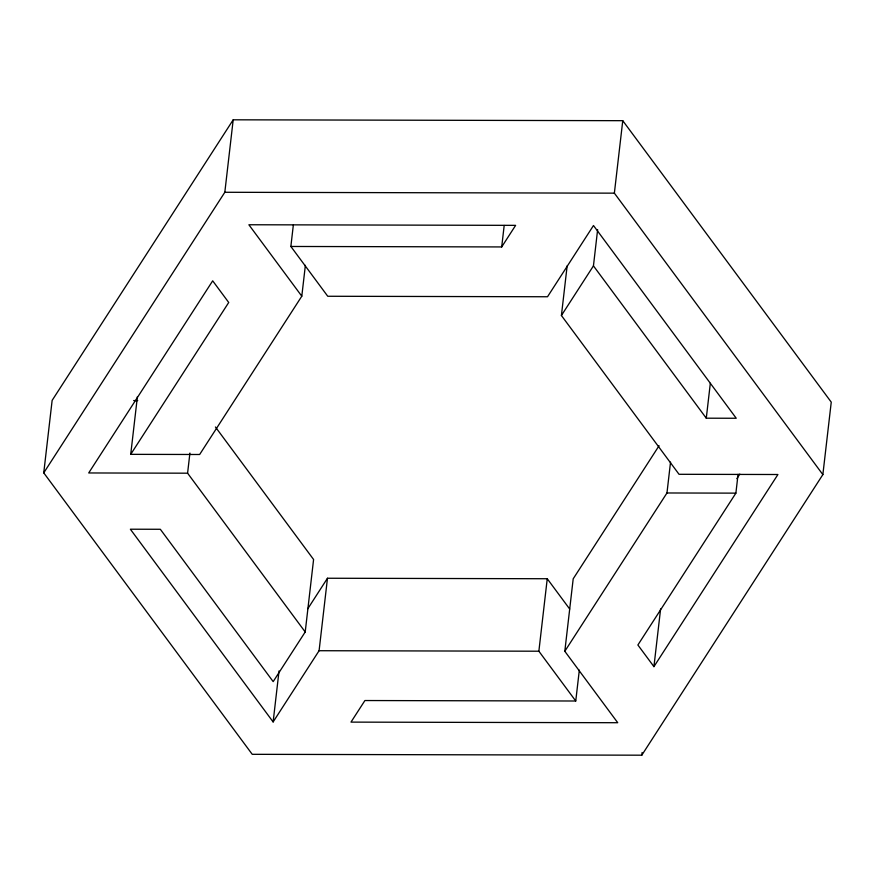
<?xml version="1.0" encoding="UTF-8"?>
<svg xmlns="http://www.w3.org/2000/svg" width="875" height="875" viewBox="0 0 875 875"><rect width="100%" height="100%" fill="white"/><g stroke="black" fill="none" stroke-linecap="round" stroke-linejoin="round"><path stroke-width="1.31" d="M43.75 472.861L52.139 400.389L233.198 119.809L622.759 120.684L831.25 402.139L822.861 474.611L641.802 755.191L252.241 754.316L43.75 472.861L224.82 192.281L233.198 119.809M305.375 265.333L301.798 296.198L199.653 454.497L130.725 454.344L137.408 396.627M569.702 609.044L547.247 578.736L327.48 578.244L319.091 650.716L273.131 721.941L130.364 529.211L160.333 529.277L273.175 681.614L305.211 631.969L187.589 473.189L189.919 453.053M597.636 229.622L593.447 265.869L706.278 418.195L736.247 418.261L593.48 225.531L547.52 296.756L327.753 296.264L290.861 246.466L293.344 224.995M273.131 721.941L279.038 670.939M305.211 631.969L313.589 559.497L215.436 426.989M290.861 246.466L501.703 246.936L504.186 225.466M738.062 474.348L735.886 493.139L637.886 644.995L653.931 666.641L777.919 474.512L679.033 474.294L561.411 315.503L567.153 265.847M659.072 445.736L573.202 578.802L564.812 651.273L617.739 722.717L350.984 722.116L364.919 700.536L575.75 701.006L538.869 651.208L547.247 578.736M822.861 474.611L614.37 193.156L622.759 120.684M575.75 701.006L579.327 670.141M564.812 651.273L666.969 492.975L670.534 462.109M641.802 755.191L642.108 752.511M653.931 666.641L660.603 608.934M706.278 418.195L710.325 383.294M130.725 454.344L228.725 302.488L212.691 280.831L88.703 472.959L187.589 473.189M501.703 246.936L515.627 225.356L248.872 224.755L301.798 296.198M307.781 608.77L327.48 578.244M561.411 315.503L593.447 265.869M736.848 478.658L739.802 474.086M224.82 192.281L614.37 193.156M133.656 400.575L137.725 400.586M666.969 492.975L735.886 493.139M319.091 650.716L538.869 651.208"/></g></svg>
